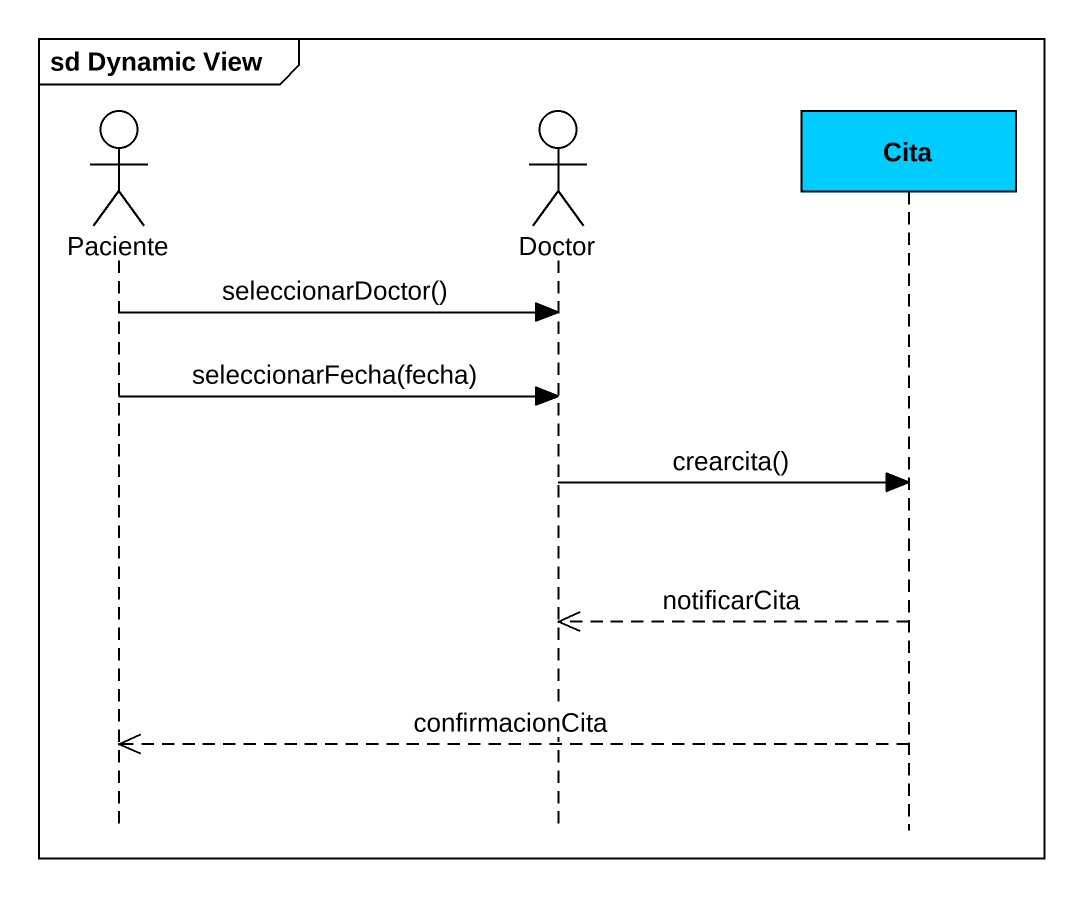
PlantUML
@startuml
mainframe sd Dynamic View
hide footbox
actor Paciente
actor Doctor
participant Cita #00CCFF

Paciente -> Doctor : seleccionarDoctor()
Paciente -> Doctor : seleccionarFecha(fecha)
Doctor -> Cita : crearcita()
Cita -->> Doctor : notificarCita
Cita -->> Paciente : confirmacionCita
@enduml
